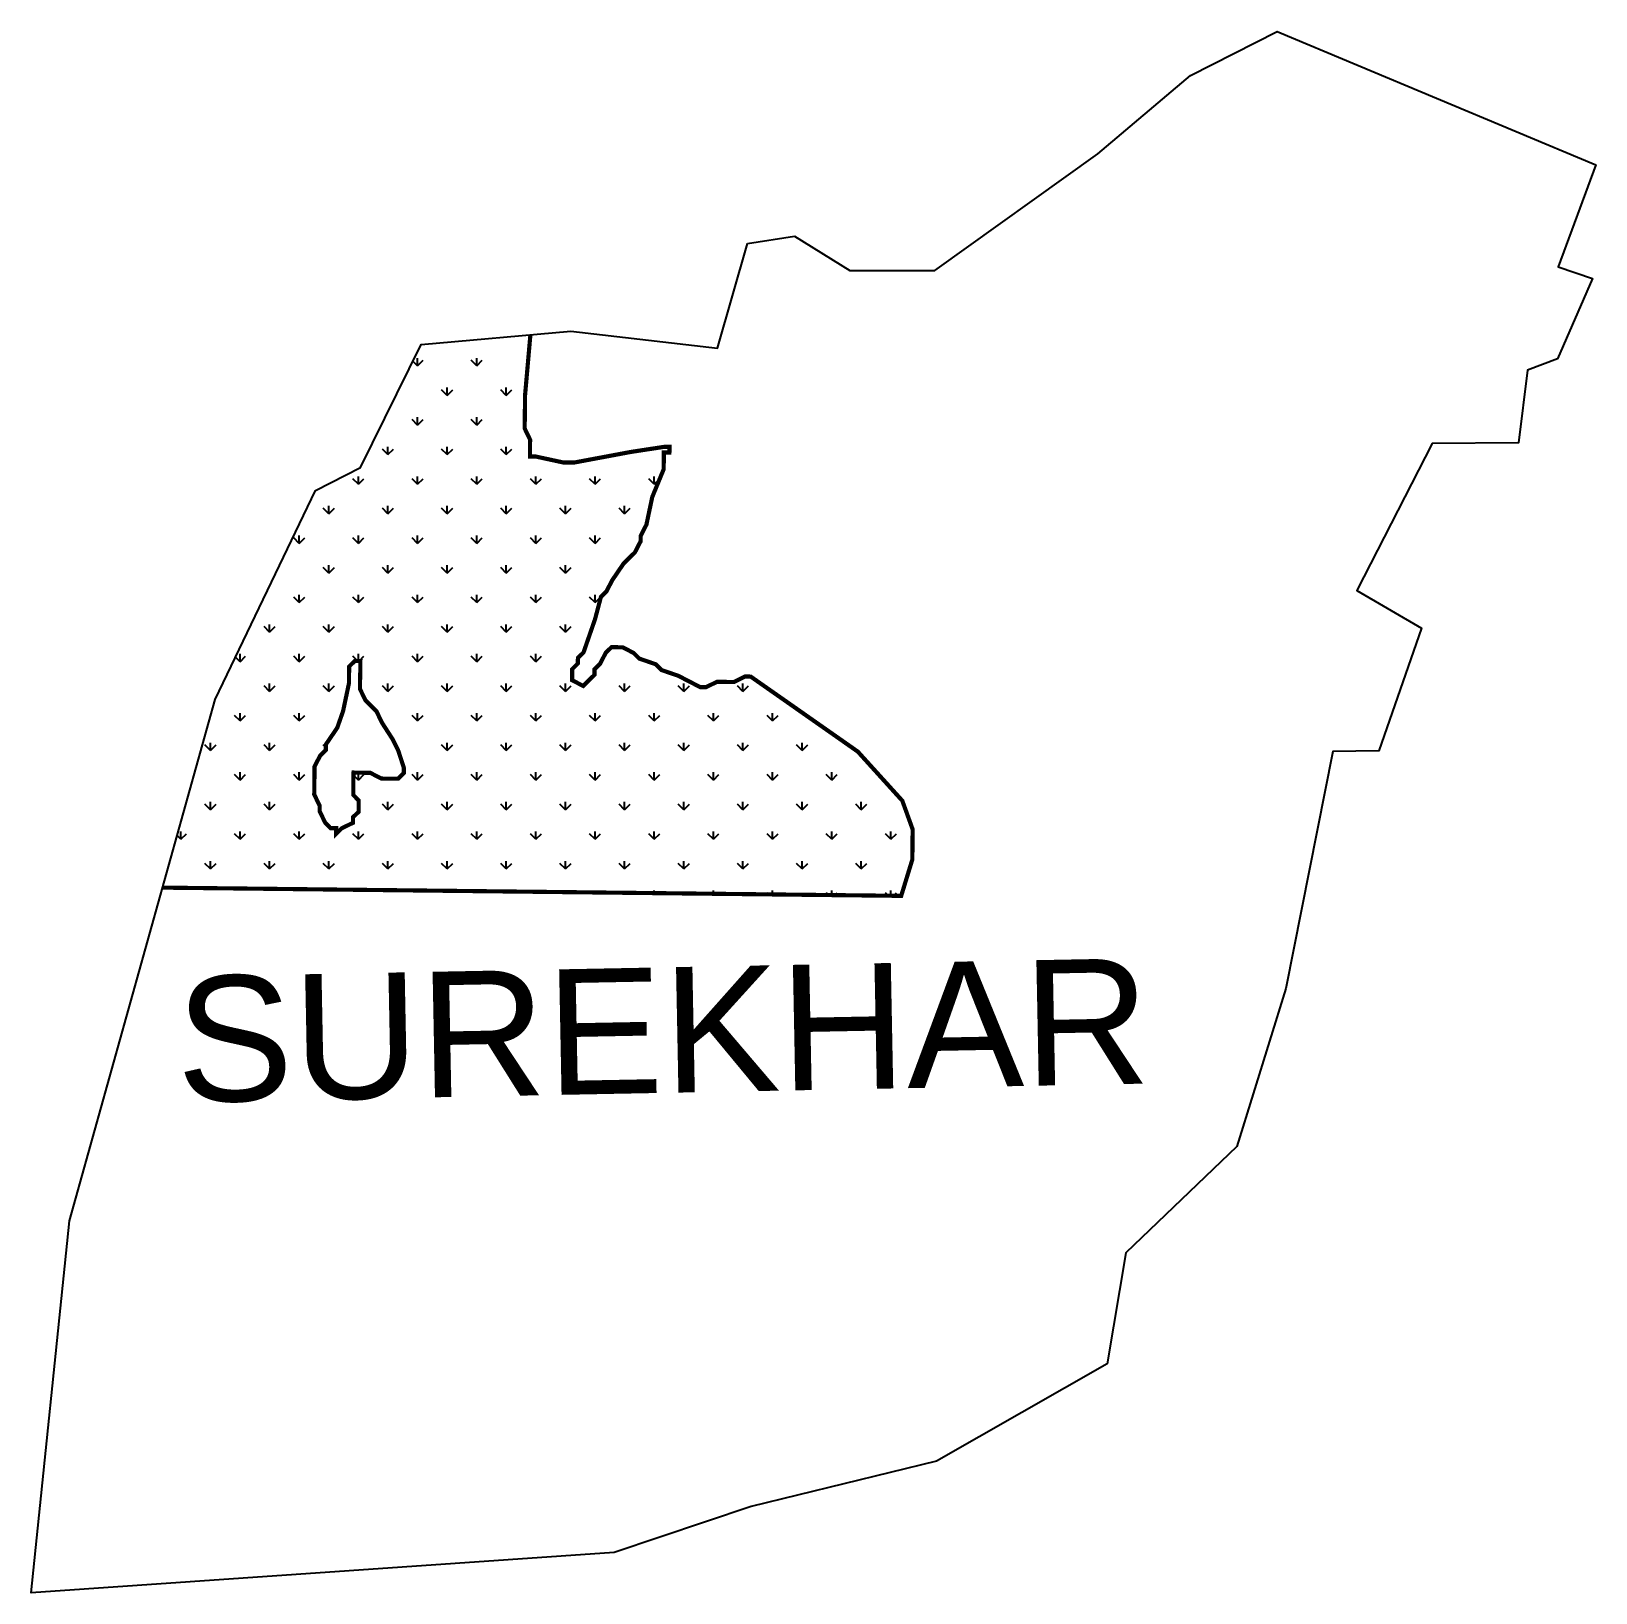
# Model space of a CAD drawing. Header units: metres. Extents: x 274922 to 276044, y 2074005 to 2075125.
import ezdxf

# ---------------------------------------------------------------- set-up
doc = ezdxf.new("R2010")
doc.units = ezdxf.units.M
doc.header["$MEASUREMENT"] = 0
for name, color, linetype in [('MANGROOVES', 112, 'Continuous'), ('village', 3, 'Continuous'), ('VILLAGE NAME', 250, 'Continuous')]:
    doc.layers.add(name, color=color, linetype=linetype)
doc.styles.get("Standard").update_dxf_attribs({"font": 'simplex.shx'})

msp = doc.modelspace()

# ---------------------------------------------------------------- hatches: boundary and pattern name
at = {"layer": 'MANGROOVES'}
h = msp.add_hatch(dxfattribs=at)
h.set_pattern_fill('GRASS', color=256, scale=30)
h.paths.add_polyline_path([(275346.6, 2074742.9), (275354.7, 2074750.9), (275358.8, 2074758.8), (275358.9, 2074762.8), (275363, 2074770.8), (275367.2, 2074790.7), (275375.4, 2074810.6), (275375.5, 2074822.6), (275379.5, 2074822.6), (275379.6, 2074826.6), (275375.6, 2074826.6), (275351.5, 2074822.9), (275311.4, 2074815.4), (275303.4, 2074815.4), (275283.5, 2074819.7), (275279.5, 2074819.7), (275279.6, 2074831.7), (275275.7, 2074839.8), (275276, 2074863.8), (275279.8, 2074906.9), (275201.6, 2074899.9), (275157.9, 2074811.7), (275125.8, 2074795.4), (275053.7, 2074645.5), (275016, 2074510.6), (275545.7, 2074504.7), (275553.7, 2074530.8), (275553.9, 2074552.4), (275546.5, 2074572.9), (275514.6, 2074608.1), (275437.8, 2074661.9), (275433.8, 2074662), (275425.7, 2074658), (275413.7, 2074658.2), (275405.7, 2074654.3), (275401.7, 2074654.3), (275393.7, 2074658.4), (275385.8, 2074662.5), (275373.8, 2074666.6), (275369.8, 2074670.7), (275357.9, 2074674.8), (275353.9, 2074678.8), (275346, 2074682.9), (275338, 2074683), (275333.9, 2074679.1), (275329.8, 2074671.1), (275325.8, 2074667.2), (275325.8, 2074663.2), (275321.7, 2074659.2), (275317.7, 2074655.2), (275309.7, 2074659.3), (275309.8, 2074667.3), (275313.8, 2074671.3), (275313.9, 2074675.3), (275317.9, 2074679.2), (275326.2, 2074703.2), (275330.4, 2074719.1), (275334.4, 2074723.1), (275338.5, 2074731)])
h.paths.add_polyline_path([(275157.9, 2074673), (275157.8, 2074669), (275157.8, 2074665), (275157.7, 2074661), (275157.6, 2074653), (275161.5, 2074645), (275169.5, 2074636.9), (275173.4, 2074628.8), (275181.2, 2074616.7), (275185.1, 2074608.7), (275189, 2074596.7), (275189, 2074592.7), (275184.9, 2074588.7), (275180.9, 2074588.7), (275172.9, 2074588.8), (275165, 2074592.9), (275157, 2074593), (275153, 2074593.1), (275152.9, 2074589.1), (275152.9, 2074585.1), (275152.8, 2074577.1), (275156.7, 2074573), (275156.7, 2074565), (275152.6, 2074561.1), (275152.6, 2074557.1), (275144.5, 2074553.1), (275140.5, 2074549.2), (275140.5, 2074553.2), (275136.5, 2074553.2), (275132.6, 2074557.3), (275128.7, 2074565.3), (275128.7, 2074569.3), (275124.8, 2074577.4), (275125, 2074593.4), (275125, 2074597.4), (275129.1, 2074605.3), (275133.1, 2074609.3), (275133.2, 2074613.3), (275141.3, 2074625.2), (275145.5, 2074637.2), (275149.7, 2074657.1), (275149.8, 2074665.1), (275149.8, 2074669.1), (275153.9, 2074673.1)], flags=16)

# ---------------------------------------------------------------- linework, layer by layer
at = {"color": 3, "flags": 128}
msp.add_lwpolyline([(275435.6, 2074972.4), (275469.3, 2074977.7)], dxfattribs=at)
at = {"layer": 'MANGROOVES', "const_width": 2.98}
msp.add_lwpolyline([(275016, 2074510.6), (275545.7, 2074504.7), (275553.7, 2074530.8), (275553.9, 2074552.4), (275546.5, 2074572.9), (275514.6, 2074608.1), (275437.8, 2074661.9), (275433.8, 2074662), (275425.7, 2074658), (275413.7, 2074658.2), (275405.7, 2074654.3), (275401.7, 2074654.3), (275393.7, 2074658.4), (275385.8, 2074662.5), (275373.8, 2074666.6), (275369.8, 2074670.7), (275357.9, 2074674.8), (275353.9, 2074678.8), (275346, 2074682.9), (275338, 2074683), (275333.9, 2074679.1), (275329.8, 2074671.1), (275325.8, 2074667.2), (275325.8, 2074663.2), (275321.7, 2074659.2), (275317.7, 2074655.2), (275309.7, 2074659.3), (275309.8, 2074667.3), (275313.8, 2074671.3), (275313.9, 2074675.3), (275317.9, 2074679.2), (275326.2, 2074703.2), (275330.4, 2074719.1), (275334.4, 2074723.1), (275338.5, 2074731), (275346.6, 2074742.9), (275354.7, 2074750.9), (275358.8, 2074758.8), (275358.9, 2074762.8), (275363, 2074770.8), (275367.2, 2074790.7), (275375.4, 2074810.6), (275375.5, 2074822.6), (275379.5, 2074822.6), (275379.6, 2074826.6), (275375.6, 2074826.6), (275351.5, 2074822.9), (275311.4, 2074815.4), (275303.4, 2074815.4), (275283.5, 2074819.7), (275279.5, 2074819.7), (275279.6, 2074831.7), (275275.7, 2074839.8), (275276, 2074863.8), (275279.8, 2074906.9)], dxfattribs=at)
msp.add_lwpolyline([(275157.9, 2074673), (275157.8, 2074669), (275157.8, 2074665), (275157.7, 2074661), (275157.6, 2074653), (275161.5, 2074645), (275169.5, 2074636.9), (275173.4, 2074628.8), (275181.2, 2074616.7), (275185.1, 2074608.7), (275189, 2074596.7), (275189, 2074592.7), (275184.9, 2074588.7), (275180.9, 2074588.7), (275172.9, 2074588.8), (275165, 2074592.9), (275157, 2074593), (275153, 2074593.1), (275152.9, 2074589.1), (275152.9, 2074585.1), (275152.8, 2074577.1), (275156.7, 2074573), (275156.7, 2074565), (275152.6, 2074561.1), (275152.6, 2074557.1), (275144.5, 2074553.1), (275140.5, 2074549.2), (275140.5, 2074553.2), (275136.5, 2074553.2), (275132.6, 2074557.3), (275128.7, 2074565.3), (275128.7, 2074569.3), (275124.8, 2074577.4), (275125, 2074593.4), (275125, 2074597.4), (275129.1, 2074605.3), (275133.1, 2074609.3), (275133.2, 2074613.3), (275141.3, 2074625.2), (275145.5, 2074637.2), (275149.7, 2074657.1), (275149.8, 2074665.1), (275149.8, 2074669.1), (275153.9, 2074673.1), (275157.9, 2074673)], close=True, dxfattribs=at)
at = {"layer": 'village', "color": 3}
for points in [[(275469.3, 2074977.7, 0), (275508.9, 2074953, 0), (275569.7, 2074953.1, 0), (275686.7, 2075036.7, 0), (275753.1, 2075092.9, 0), (275815.4, 2075124.5, 0), (276043.7, 2075028.8, 0), (276016.8, 2074955.7, 0), (276041.5, 2074947.4, 0), (276016.2, 2074889.6, 0), (275994.9, 2074881.5, 0), (275988.4, 2074829.5, 0), (275926.5, 2074829.1, 0), (275872.4, 2074723.6, 0), (275918.9, 2074696.5, 0), (275888.1, 2074608.7, 0), (275855.3, 2074608.2, 0), (275821.5, 2074438.3, 0), (275786.3, 2074325.1, 0), (275706.8, 2074248.8, 0), (275693.4, 2074169.1, 0), (275570.9, 2074099.4, 0), (275438.2, 2074066.9, 0), (275339.8, 2074033.9, 0), (274921.9, 2074005.1, 0), (274949.4, 2074271.8, 0)], [(274949.4, 2074271.8, 0), (275053.7, 2074645.5, 0), (275125.8, 2074795.4, 0), (275157.9, 2074811.7, 0), (275201.6, 2074899.9, 0), (275308.7, 2074909.5, 0), (275414, 2074897.3, 0), (275435.6, 2074972.4, 0)]]:
    msp.add_polyline3d(points, dxfattribs=at)

# ---------------------------------------------------------------- texts
at = {"layer": 'VILLAGE NAME', "insert": (275024.8, 2074446.7), "char_height": 89.98, "attachment_point": 1, "rotation": 1.1028}
msp.add_mtext_dynamic_manual_height_columns('{\\fArial|b0|i0|c0|p34;SUREKHAR}', width=601.475, gutter_width=449.9, heights=[0], dxfattribs=at)

doc.saveas('drawing.dxf')
